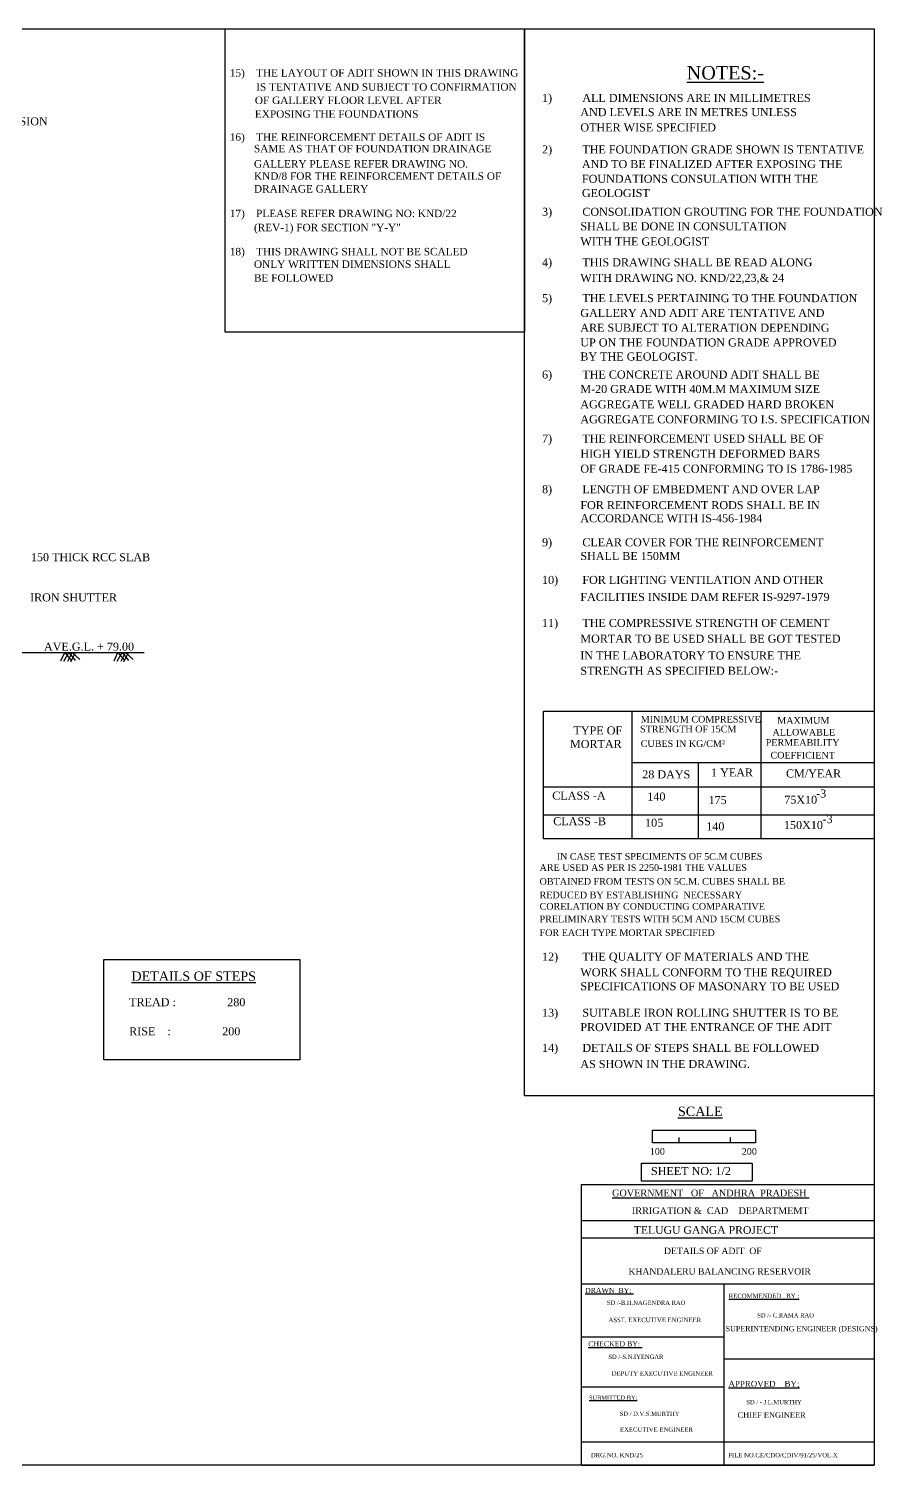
# Model space of a CAD drawing. Header units: millimetres. Extents: x 1354 to 96852, y -56 to 53805.
# Drawn here: x 64861 to 96852, y -56 to 53805 of the extents above; entities that cross this region are included whole.
import ezdxf

# ---------------------------------------------------------------- set-up
doc = ezdxf.new("R2010")
doc.units = ezdxf.units.MM
doc.header["$MEASUREMENT"] = 0
for name, color, linetype in [('DWG.LINE', 10, 'Continuous'), ('HATCH', 2, 'Continuous'), ('RAILING', 4, 'Continuous'), ('TEXT', 7, 'Continuous')]:
    doc.layers.add(name, color=color, linetype=linetype)
doc.layers.add('TITLE', color=7, linetype='Continuous', lineweight=30)
doc.styles.get("Standard").update_dxf_attribs({"font": 'times.ttf', "height": 300})

msp = doc.modelspace()

# ---------------------------------------------------------------- linework, layer by layer
at = {"layer": 'DWG.LINE', "ltscale": 0.2}
for points in [[(61834.3, 30414.6), (69181.4, 30414.6)], [(89240.2, 12029.6), (89240.2, 12228.3)], [(91169.1, 12029.6), (91169.1, 12234.4)]]:
    msp.add_lwpolyline(points, dxfattribs=at)
for points in [[(88234.6, 12510.7), (92095.5, 12510.7), (92095.5, 12029.6), (88234.6, 12029.6)], [(87831.7, 11266.7), (91973.1, 11266.7), (91973.1, 10593.6), (87831.7, 10593.6)]]:
    msp.add_lwpolyline(points, close=True, dxfattribs=at)
at = {"layer": 'HATCH', "ltscale": 0.2}
for points in [[(66063.2, 30109.1), (66210.1, 30414.6), (66451, 30115.7)], [(66181, 30093.2), (66368.9, 30414.6), (66604.6, 30119.6)], [(66331.9, 30098.5), (66493.4, 30414.6), (66778, 30158)], [(66432.5, 30073.4), (66611.2, 30414.6)], [(68057.6, 30109.1), (68204.5, 30414.6), (68445.4, 30115.7)], [(68175.4, 30093.2), (68363.4, 30414.6), (68599, 30119.6)], [(68326.3, 30098.5), (68487.8, 30414.6), (68772.4, 30158)], [(68426.9, 30073.4), (68605.6, 30414.6)]]:
    msp.add_lwpolyline(points, dxfattribs=at)
at = {"layer": 'RAILING', "ltscale": 0.2}
for p, q in [((84152.9, 28218.8), (96546.2, 28218.8)), ((84152.9, 23431.5), (84152.9, 28218.8)), ((87476.7, 23431.5), (87476.7, 28218.8)), ((92317.8, 23431.5), (92317.8, 28218.8)), ((96546.2, 28218.8), (96546.2, 23431.5)), ((87476.7, 26294.3), (96546.2, 26294.3)), ((84152.9, 25380.1), (96546.2, 25380.1)), ((96546.2, 24321.6), (84152.9, 24321.6)), ((96546.2, 23431.5), (84152.9, 23431.5))]:
    msp.add_line(p, q, dxfattribs=at)
msp.add_lwpolyline([(89957.5, 26294.3), (89957.5, 23431.5)], dxfattribs=at)
msp.add_lwpolyline([(67676.2, 18902.2), (75024.1, 18902.2), (75024.1, 15148.9), (67676.2, 15148.9)], close=True, dxfattribs=at)
at = {"layer": 'TITLE', "lineweight": 30}
for p, q in [((85585.2, 10467.1), (96546.2, 10467.1)), ((96546.2, 10467.1), (96546.2, -56.3)), ((85585.2, 9118.1), (96546.2, 9118.1)), ((85585.2, 8475.3), (96546.2, 8475.3)), ((85585.2, 6748.3), (96546.2, 6748.3)), ((85608, 4753.6), (90939.2, 4753.6)), ((85585.2, 2888.8), (90916.3, 2888.8)), ((96546.2, 814.3), (85585.2, 814.3)), ((85585.2, -56.3), (96546.2, -56.3))]:
    msp.add_line(p, q, dxfattribs=at)
at = {"layer": 'TITLE', "ltscale": 0.2}
for points in [[(1354, 53804.8), (96546.2, 53804.8), (96546.2, -56.3), (1354, -56.3)], [(72221.6, 53804.8), (83444.9, 53804.8), (83444.9, 42432.1), (72221.6, 42432.1)], [(83444.9, 53804.8), (96546.2, 53804.8), (96546.2, 13792.6), (83444.9, 13792.6)]]:
    msp.add_lwpolyline(points, close=True, dxfattribs=at)
at = {"layer": 'TITLE'}
msp.add_lwpolyline([(85585.2, -56.3), (85585.2, 10467.1)], dxfattribs=at)
at = {"layer": 'TITLE', "lineweight": 30}
for points in [[(90916.3, 6748.3), (90916.3, -56.3)], [(90916.3, 3929.6), (96546.2, 3929.6)]]:
    msp.add_lwpolyline(points, dxfattribs=at)

# ---------------------------------------------------------------- texts
at = {"layer": 'TEXT', "ltscale": 0.2}
for s, height, p in [('15)    THE LAYOUT OF ADIT SHOWN IN THIS DRAWING', 280, (72395.4, 52008.3)), ('%%UNOTES:-', 500, (89523.4, 51902.9)), ('IS TENTATIVE AND SUBJECT TO CONFIRMATION', 280, (73387, 51483.2)), ('OF GALLERY FLOOR LEVEL AFTER', 280, (73336.3, 50981.2)), ('1)          ALL DIMENSIONS ARE IN MILLIMETRES', 300, (84100.4, 51060.7)), ('EXPOSING THE FOUNDATIONS', 280, (73336.3, 50467.6)), ('AND LEVELS ARE IN METRES UNLESS', 300, (85535.8, 50526.7)), ('NICHE 200X100 FOR PROVISION', 300, (58862.7, 50183.2)), ('OTHER WISE SPECIFIED', 300, (85535.8, 49954.9)), ('16)    THE REINFORCEMENT DETAILS OF ADIT IS', 280, (72395.4, 49603.1)), ('SAME AS THAT OF FOUNDATION DRAINAGE', 280, (73302.4, 49170.6)), ('2)          THE FOUNDATION GRADE SHOWN IS TENTATIVE', 300, (84100.4, 49128.8)), ('GALLERY PLEASE REFER DRAWING NO.', 280, (73302.4, 48597.9)), ('AND TO BE FINALIZED AFTER EXPOSING THE', 300, (85595.2, 48580.6)), ('KND/8 FOR THE REINFORCEMENT DETAILS OF', 280, (73302.4, 48139.8)), ('DRAINAGE GALLERY', 280, (73302.4, 47662.5)), ('FOUNDATIONS CONSULATION WITH THE', 300, (85595.2, 48028.3)), ('GEOLOGIST', 300, (85595.2, 47493.9)), ('17)    PLEASE REFER DRAWING NO: KND/22', 280, (72395.4, 46739.8)), ('3)          CONSOLIDATION GROUTING FOR THE FOUNDATION', 300, (84100.4, 46791.4)), ('(REV-1) FOR SECTION "Y-Y"', 280, (73302.4, 46211.8)), ('SHALL BE DONE IN CONSULTATION', 300, (85535.8, 46247.7)), ('WITH THE GEOLOGIST', 300, (85535.8, 45678.4)), ('18)    THIS DRAWING SHALL NOT BE SCALED', 280, (72395.4, 45308.1)), ('ONLY WRITTEN DIMENSIONS SHALL', 280, (73302.4, 44837.4)), ('4)          THIS DRAWING SHALL BE READ ALONG', 300, (84100.4, 44896.4)), ('BE FOLLOWED', 280, (73302.4, 44322)), ('WITH DRAWING NO. KND/22,23,& 24', 300, (85535.8, 44314.1)), ('5)          THE LEVELS PERTAINING TO THE FOUNDATION', 300, (84100.4, 43552.9)), ('GALLERY AND ADIT ARE TENTATIVE AND', 300, (85535.8, 42999.3)), ('ARE SUBJECT TO ALTERATION DEPENDING', 300, (85535.8, 42445)), ('UP ON THE FOUNDATION GRADE APPROVED', 300, (85535.8, 41892.4)), ('BY THE GEOLOGIST.', 300, (85535.8, 41365.5)), ('6)          THE CONCRETE AROUND ADIT SHALL BE', 300, (84100.4, 40689.4)), ('M-20 GRADE WITH 40M.M MAXIMUM SIZE', 300, (85535.8, 40145.9)), ('AGGREGATE WELL GRADED HARD BROKEN', 300, (85535.8, 39571.5)), ('AGGREGATE CONFORMING TO I.S. SPECIFICATION', 300, (85535.8, 39011)), ('7)          THE REINFORCEMENT USED SHALL BE OF', 300, (84100.4, 38288.6)), ('HIGH YIELD STRENGTH DEFORMED BARS', 300, (85535.8, 37721.2)), ('OF GRADE FE-415 CONFORMING TO IS 1786-1985', 300, (85535.8, 37160.1)), ('8)          LENGTH OF EMBEDMENT AND OVER LAP', 300, (84100.4, 36388.1)), ('FOR REINFORCEMENT RODS SHALL BE IN', 300, (85535.8, 35793.9)), ('ACCORDANCE WITH IS-456-1984', 300, (85535.8, 35301.7)), ('9)          CLEAR COVER FOR THE REINFORCEMENT', 300, (84100.4, 34399.5)), ('150 THICK RCC SLAB', 300, (64942.2, 33841.2)), ('SHALL BE 150MM', 300, (85535.8, 33885.6)), ('10)        FOR LIGHTING VENTILATION AND OTHER', 300, (84100.4, 32990)), ('IRON SHUTTER', 300, (64910.9, 32332.4)), ('FACILITIES INSIDE DAM REFER IS-9297-1979', 300, (85535.8, 32351.1)), ('11)        THE COMPRESSIVE STRENGTH OF CEMENT', 300, (84100.4, 31375.6)), ('AVE.G.L. + 79.00', 300, (65431.9, 30487.3)), ('MORTAR TO BE USED SHALL BE GOT TESTED', 300, (85535.8, 30786.7)), ('IN THE LABORATORY TO ENSURE THE', 300, (85535.8, 30155.3)), ('STRENGTH AS SPECIFIED BELOW:-', 300, (85535.8, 29583)), ('MINIMUM COMPRESSIVE', 250, (87798.5, 27791.9)), ('TYPE OF', 300, (85279, 27347.2)), ('STRENGTH OF 15CM', 250, (87774.8, 27422.8)), ('ALLOWABLE', 250, (92736.5, 27303.3)), ('MAXIMUM', 250, (92918, 27743.2)), ('MORTAR', 300, (85148.3, 26837)), ('CUBES IN KG/CM²', 250, (87798.5, 26877)), ('PERMEABILITY', 250, (92483.5, 26919.6)), ('COEFFICIENT', 250, (92661.5, 26442.3)), ('28 DAYS', 300, (87856.7, 25697.9)), ('1 YEAR', 300, (90434.5, 25769.1)), ('CM/YEAR', 300, (93245.5, 25731.7)), ('CLASS -A', 300, (84483.1, 24902.9)), ('140', 300, (88046.8, 24867.4)), ('175', 300, (90339.5, 24733.4)), ('75X10', 300, (93178.6, 24745.3)), ('-3', 300, (94372.6, 24981.5)), ('CLASS -B', 300, (84518.7, 23941.9)), ('-3', 300, (94614.8, 24019.5)), ('105', 300, (87963.7, 23882.5)), ('140', 300, (90256.3, 23748.6)), ('150X10', 300, (93167.1, 23799.2)), ('IN CASE TEST SPECIMENTS OF 5C.M CUBES', 250, (84648.5, 22646.5)), ('ARE USED AS PER IS 2250-1981 THE VALUES', 250, (84008.4, 22229.5)), ('OBTAINED FROM TESTS ON 5C.M. CUBES SHALL BE', 250, (84008.4, 21710.7)), ('REDUCED BY ESTABLISHING  NECESSARY', 250, (84008.4, 21201)), ('CORELATION BY CONDUCTING COMPARATIVE', 250, (84008.4, 20774.8)), ('PRELIMINARY TESTS WITH 5CM AND 15CM CUBES ', 250, (84008.4, 20302.3)), ('FOR EACH TYPE MORTAR SPECIFIED', 250, (84008.4, 19787.2)), ('12)        THE QUALITY OF MATERIALS AND THE', 300, (84100.4, 18864.2)), ('%%UDETAILS OF STEPS', 350, (68708.6, 18108.3)), ('WORK SHALL CONFORM TO THE REQUIRED', 300, (85535.8, 18276.6)), ('SPECIFICATIONS OF MASONARY TO BE USED', 300, (85535.8, 17755)), ('TREAD :                 280', 300, (68625.6, 17156.3)), ('13)        SUITABLE IRON ROLLING SHUTTER IS TO BE', 300, (84100.4, 16761)), ('RISE    :                 200', 300, (68625.6, 16064.3)), ('PROVIDED AT THE ENTRANCE OF THE ADIT', 300, (85535.8, 16222.1)), ('14)        DETAILS OF STEPS SHALL BE FOLLOWED', 300, (84100.4, 15444.6)), ('AS SHOWN IN THE DRAWING.', 300, (85535.8, 14838.4)), ('%%USCALE', 350, (89195.2, 13040.7)), ('100', 250, (88138.2, 11584.4)), ('200', 250, (91586.3, 11584.4)), ('SHEET NO: 1/2', 300, (88182.9, 10825.6))]:
    msp.add_text(s, height=height, dxfattribs=at).set_placement(p)
at = {"layer": 'TITLE', "lineweight": 30}
for s, height, p in [('%%UGOVERNMENT   OF   ANDHRA  PRADESH ', 252.436, (86725.8, 10026.6)), ('IRRIGATION &  CAD    DEPARTMEMT ', 252.436, (87470.8, 9364.6)), ('TELUGU GANGA PROJECT', 290.391, (87536.4, 8621.5)), ('DETAILS OF ADIT  OF', 239.669, (88672.6, 7862.3)), ('KHANDALERU BALANCING RESERVOIR', 239.669, (87339.7, 7092.3)), ('%%UDRAWN  BY; ', 191.749, (85711.1, 6403.7)), ('SD /-B.H.NAGENDRA RAO', 160.629, (86531, 5957)), ('%%URECOMMENDED   BY :', 164.555, (91098.1, 6210.1)), ('ASST. EXECUTIVE ENGINEER', 164.784, (86590.3, 5309.4)), ('SD /- C.RAMA RAO ', 160.629, (92166, 5483.7)), ('SUPERINTENDING ENGINEER (DESIGNS)', 196.339, (90981.3, 4965)), ('%%UCHECKED BY: ', 191.749, (85832, 4400.3)), ('SD /-S.N.IYENGAR', 160.629, (86586.4, 3928.7)), ('DEPUTY EXECUTIVE ENGINEER', 164.784, (86711.1, 3306)), ('%%UAPPROVED    BY;', 221.249, (91089.3, 2888.2)), ('%%USUBMITTED BY;', 154.875, (85863.5, 2399.3)), ('SD / - J.L.MURTHY ', 160.629, (91756.5, 2230.4)), ('SD / D.V.S.MURTHY', 160.629, (87010.6, 1795.3)), ('CHIEF ENGINEER', 205.431, (91428, 1727)), ('EXECUTIVE ENGINEER', 164.784, (87023.7, 1204.7)), ('DRG.NO. KND/25', 164.784, (85927.2, 243.2)), ('FILE NO.CE/CDO/CDIV/91/25/VOL.X', 164.784, (91078.6, 243.2))]:
    msp.add_text(s, height=height, dxfattribs=at).set_placement(p)

doc.saveas('drawing.dxf')
